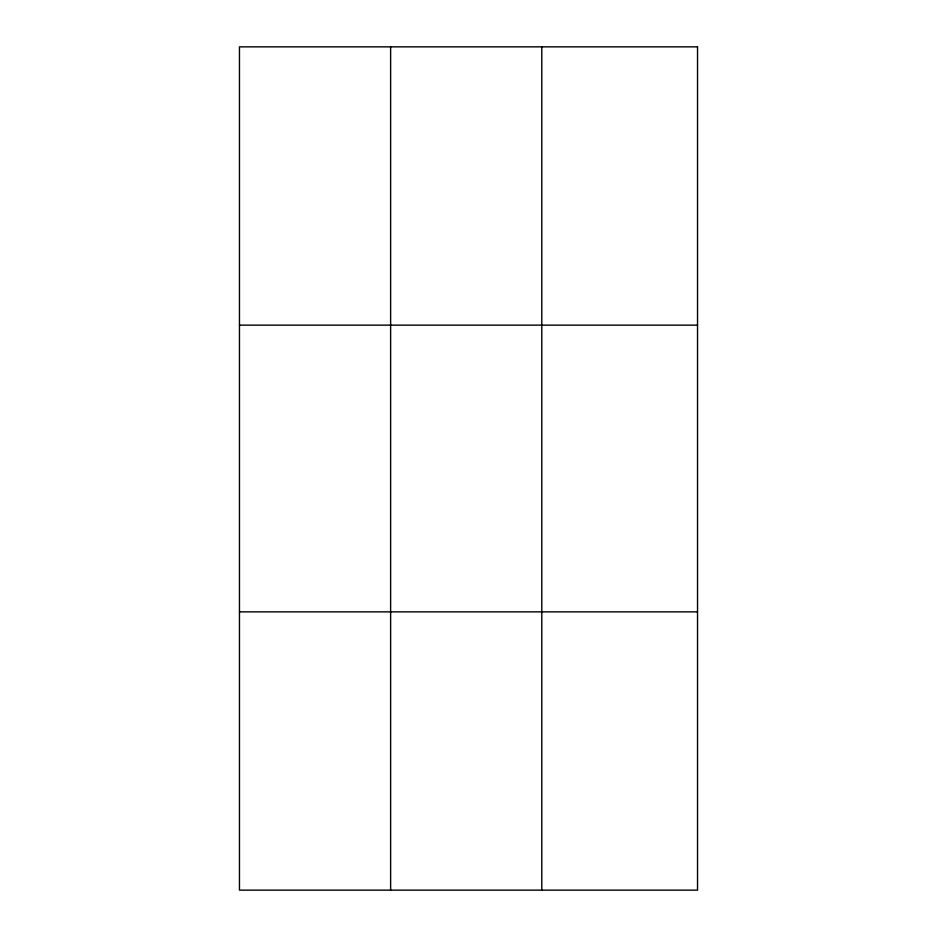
<?xml version="1.0" encoding="UTF-8"?>
<svg xmlns="http://www.w3.org/2000/svg" width="937" height="937" viewBox="0 0 937 937"><rect width="100%" height="100%" fill="white"/><g stroke="black" fill="none" stroke-linecap="round" stroke-linejoin="round"><path stroke-width="1.41" d="M390.624 46.85L390.624 890.15M541.785 46.85L541.785 890.15M239.462 325.139L697.538 325.139M239.462 611.861L697.538 611.861M697.538 46.85L697.538 890.15L239.462 890.15L239.462 46.85L697.538 46.85"/></g></svg>
